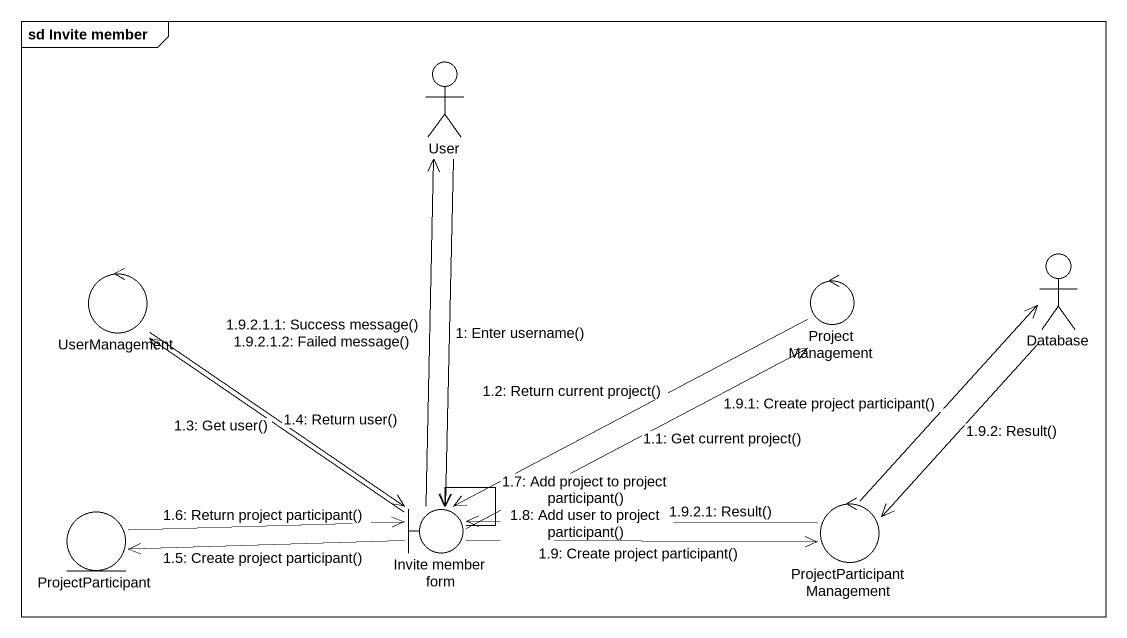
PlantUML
@startuml
mainframe sd Invite member
actor User
actor "Database" as Database_
control UserManagement
control ProjectManagement
entity ProjectParticipant
boundary "Invite member form" as Invite_member_form
control ProjectParticipantManagement
User --> Invite_member_form : 1: Enter username()
Invite_member_form -right-> ProjectManagement : 1.1: Get current project()
ProjectManagement -left-> Invite_member_form : 1.2: Return current project()
Invite_member_form -up-> UserManagement : 1.3: Get user()
UserManagement --> Invite_member_form : 1.4: Return user()
Invite_member_form -left-> ProjectParticipant : 1.5: Create project participant()
ProjectParticipant -right-> Invite_member_form : 1.6: Return project participant()
Invite_member_form --> Invite_member_form : 1.7: Add project to project participant()\n1.8: Add user to project participant()
Invite_member_form -right-> ProjectParticipantManagement : 1.9: Create project participant()
ProjectParticipantManagement -up-> Database_ : 1.9.1: Create project participant()
Database_ --> ProjectParticipantManagement : 1.9.2: Result()
ProjectParticipantManagement -left-> Invite_member_form : 1.9.2.1: Result()
Invite_member_form -up-> User : 1.9.2.1.1: Success message()\n1.9.2.1.2: Failed message()
@enduml
